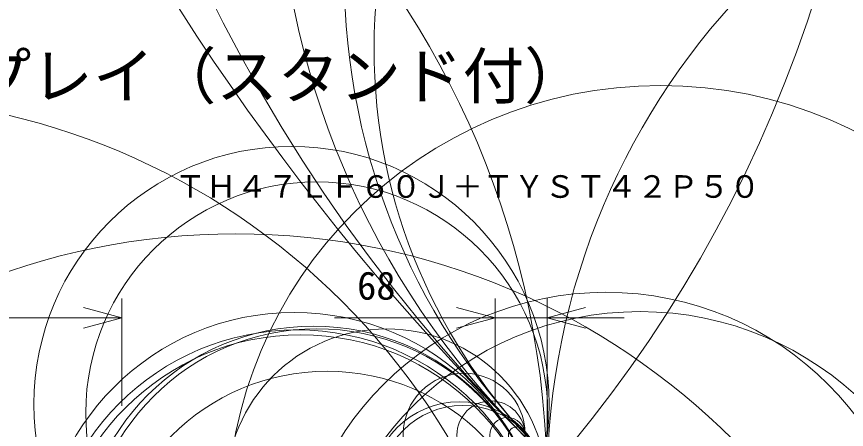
# Model space of a CAD drawing. Units: millimetres, scale not verified. Extents: x -1128 to 1103, y -425 to 2231.
# Drawn here: x 7.6 to 61.4, y 31.9 to 58.7 of the extents above; entities that cross this region are included whole.
import ezdxf
from ezdxf.enums import TextEntityAlignment as Align

# ---------------------------------------------------------------- set-up
doc = ezdxf.new("R2010")
doc.units = ezdxf.units.MM
doc.header["$LTSCALE"] = 0.125
for name, color, linetype, lineweight in [('0-0_0', 7, 'Continuous', 18), ('0-4_SUNPO', 7, 'Continuous', 18), ('0-6_GAIKEI', 1, 'Continuous', 18)]:
    doc.layers.add(name, color=color, linetype=linetype, lineweight=lineweight)
doc.layers.add('0-2_MOJI1', color=7, linetype='Continuous')
doc.layers.add('0-5_TOUROKU', color=7, linetype='Continuous')
doc.styles.add('ＭＳ ゴシック', font='')
doc.styles.get('ＭＳ ゴシック').set_extended_font_data('MS Gothic')

# ---------------------------------------------------------------- blocks, each defined once
blk = doc.blocks.new('_Open30')
at = {"layer": '0-0_0'}
blk.add_line((0, 0), (-1, 0), dxfattribs=at)
blk.add_lwpolyline([(-1, 0.26795), (0, 0), (-1, -0.26795)], dxfattribs=at)
blk = doc.blocks.new('D1')
at = {"layer": '0-4_SUNPO'}
for p, q in [((154.11, 220.9386), (154.11, 227.9015)), ((207.89, 220.9386), (207.89, 227.9015)), ((156.61, 226.6515), (205.39, 226.6515))]:
    blk.add_line(p, q, dxfattribs=at)
at = {"layer": '0-4_SUNPO', "xscale": 2.5, "yscale": 2.5, "rotation": 180}
blk.add_blockref('_Open30', (154.11, 226.6515), dxfattribs=at)
at = {"layer": '0-4_SUNPO', "xscale": 2.5, "yscale": 2.5}
blk.add_blockref('_Open30', (207.89, 226.6515), dxfattribs=at)
at = {"layer": '0-4_SUNPO', "style": 'ＭＳ ゴシック'}
blk.add_text('1076', height=1.833, dxfattribs=at).set_placement((178.5, 227.2765), align=Align.BOTTOM_LEFT)
blk = doc.blocks.new('D3')
at = {"layer": '0-4_SUNPO'}
for p, q in [((232.1177, 220.9679), (232.1177, 227.9015)), ((235.4927, 219.5318), (235.4927, 227.9015)), ((229.6177, 226.6515), (221.701, 226.6515)), ((235.4927, 226.6515), (232.1177, 226.6515)), ((237.9927, 226.6515), (240.4927, 226.6515))]:
    blk.add_line(p, q, dxfattribs=at)
at = {"layer": '0-4_SUNPO', "xscale": 2.5, "yscale": 2.5}
blk.add_blockref('_Open30', (232.1177, 226.6515), dxfattribs=at)
at = {"layer": '0-4_SUNPO', "xscale": 2.5, "yscale": 2.5, "rotation": 180}
blk.add_blockref('_Open30', (235.4927, 226.6515), dxfattribs=at)
at = {"layer": '0-4_SUNPO', "style": 'ＭＳ ゴシック'}
blk.add_text('68', height=1.833, dxfattribs=at).set_placement((223.1593, 227.2765), align=Align.BOTTOM_LEFT)

msp = doc.modelspace()

# ---------------------------------------------------------------- linework, layer by layer
at = {"layer": '0-6_GAIKEI'}
for centre, radius in [((-12.4957, 1115.9076), 1115.4897), ((-13.468, 891.5703), 891.1508), ((153.8884, 145.8663), 161.0505), ((282.7469, -5.8438), 306.6127), ((115.7005, 106.7194), 106.3625), ((-23.4774, 86.3001), 86.9478), ((40.5796, 82.1014), 81.7287), ((50.6458, 80.532), 82.6076), ((79.2792, 70.2412), 54.8166), ((43.4966, 47.254), 47.3646), ((-15.6846, 28.0586), 57.6853), ((39.6719, 40.4707), 40.1045), ((88.4691, 28.3485), 46.4685), ((215.2534, -176.1842), 248.6876), ((49.3697, 26.0876), 28.1483), ((-3.4176, 8.0887), 45.4191), ((25.4038, 33.5546), 16.7246), ((27.0382, 32.9818), 14.9928), ((21.7937, -1.0069), 45.6148), ((45.8141, 20.4006), 20.4114), ((25.5662, 22.9744), 16.528), ((48.0285, 18.7519), 20.8074), ((25.7568, 22.0479), 16.323), ((26.8341, 23.4075), 15.2053), ((27.035, 23.4622), 14.9803), ((31.5832, 28.0206), 10.4174), ((26.0047, 21.9819), 16.0669), ((27.7143, 21.4062), 14.28), ((36.613, 31.5998), 3.9536), ((36.2991, 28.0008), 5.7015), ((36.532, 28.0014), 5.4687), ((38.3535, 31.5457), 2.2122), ((39.4175, 31.5323), 1.1482), ((40.0227, 31.5356), 0.5429)]:
    msp.add_circle(centre, radius, dxfattribs=at)
at = {"layer": '0-6_GAIKEI', "color": 7}
for centre, radius in [((72.7338, 61.4735), 43.9029), ((67.7312, 56.6733), 36.9702)]:
    msp.add_circle(centre, radius, dxfattribs=at)

# ---------------------------------------------------------------- block references
at = {"layer": '0-4_SUNPO'}
for name in ['D1', 'D3']:
    msp.add_blockref(name, (-193.4976, -187.4967), dxfattribs=at)

# ---------------------------------------------------------------- texts
at = {"layer": '0-2_MOJI1', "style": 'ＭＳ ゴシック'}
msp.add_text('屋内サイネージディスプレイ（スタンド付）', height=2.933, dxfattribs=at).set_placement((-35.4976, 52.5033), align=Align.BOTTOM_LEFT)
at = {"layer": '0-5_TOUROKU', "style": 'ＭＳ ゴシック'}
msp.add_text('ＴＨ４７ＬＦ６０Ｊ＋ＴＹＳＴ４２Ｐ５０', height=1.466, dxfattribs=at).set_placement((17.8357, 46.5033), align=Align.BOTTOM_LEFT)

doc.saveas('drawing.dxf')
